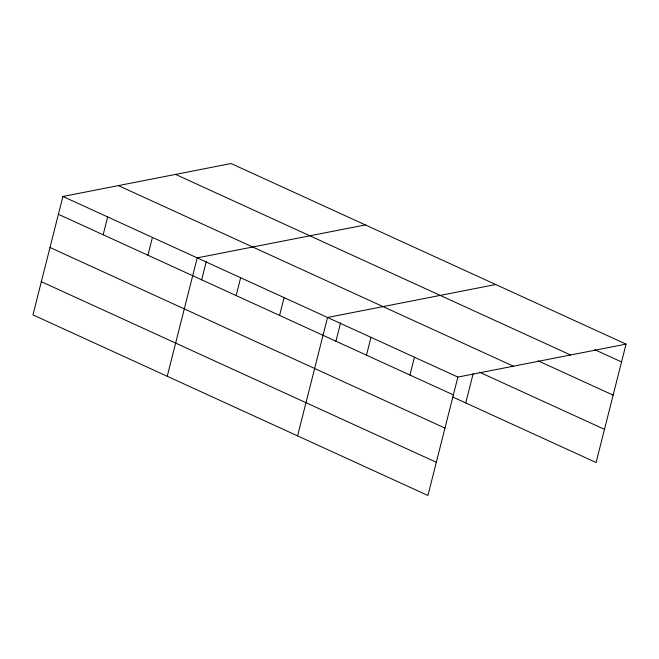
<?xml version="1.0" encoding="UTF-8"?>
<svg xmlns="http://www.w3.org/2000/svg" width="659" height="659" viewBox="0 0 659 659"><rect width="100%" height="100%" fill="white"/><g stroke="black" fill="none" stroke-linecap="round" stroke-linejoin="round"><path stroke-width="0.99" d="M626.05 344.122L231.078 163.523L62.91 196.473L32.95 314.878L427.922 495.477L457.881 377.072L626.05 344.122L596.09 462.527L452.807 397.015M103.166 234.769L107.672 216.943M147.929 255.231L152.435 237.405M167.238 376.281L197.206 257.875L365.366 224.925M201.613 279.976L206.308 261.434M236.136 295.57L240.65 277.744M279.589 315.43L284.095 297.604M297.58 435.879L327.539 317.473L495.708 284.523M335.901 341.378L340.596 322.836M366.478 355.16L370.992 337.334M409.923 375.029L414.437 357.203M465.748 402.929L473.162 373.645M594.731 349.69L621.536 361.948M175.582 174.396L570.554 354.995M538.263 360.901L613.142 395.136M118.406 185.599L513.377 366.198M479.694 372.277L604.484 429.339M62.91 196.473L457.881 377.072M58.404 214.299L453.376 394.898M50.002 247.487L444.973 428.086M41.352 281.69L436.324 462.288"/></g></svg>
